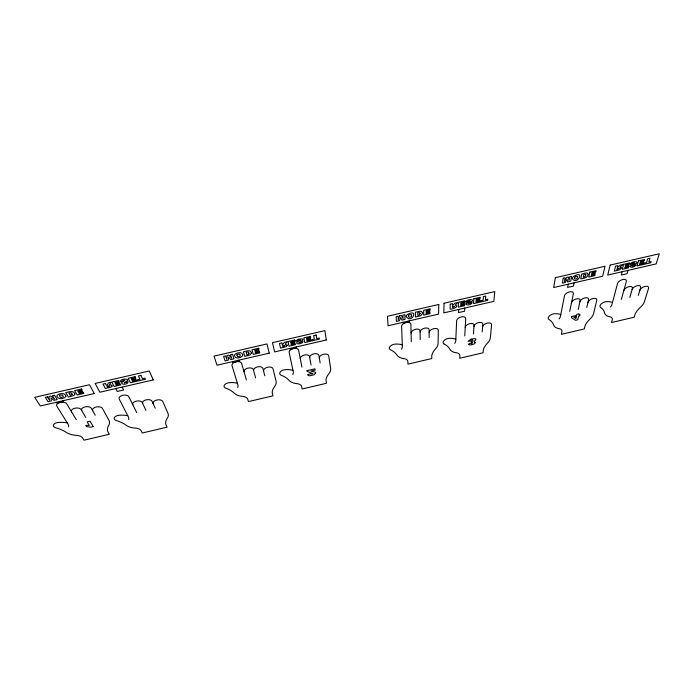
<?xml version="1.0" encoding="UTF-8"?>
<svg xmlns="http://www.w3.org/2000/svg" width="694" height="694" viewBox="0 0 694 694"><rect width="100%" height="100%" fill="white"/><g stroke="black" fill="none" stroke-linecap="round" stroke-linejoin="round"><path stroke-width="1.04" d="M429.118 337.527L429.144 329.902A4.693 2.646 -19.4 0 0 424.624 328.184A4.693 2.646 -19.4 0 0 420.122 331.992M458.717 309.446L458.569 312.612L464.581 311.224L464.754 308.049M464.746 335.948L465.726 318.711A4.754 2.672 -21 0 0 461.328 316.924A4.754 2.672 -21 0 0 456.635 320.81L455.776 340.502A11.685 6.402 -19.9 0 1 454.752 343.374M473.464 333.918L474.063 325.365A4.632 2.559 -21.1 0 0 469.821 323.656A4.632 2.559 -21.1 0 0 465.232 327.421M482.2 331.879L482.824 324.306A4.641 2.55 -21.4 0 0 478.617 322.589A4.641 2.55 -21.4 0 0 473.993 326.362M568.23 284.176L567.588 287.429L573.47 286.067L574.129 282.814M569.687 311.459L573.357 293.762A4.797 2.559 -24.8 0 0 569.496 291.879A4.797 2.559 -24.8 0 0 564.456 295.826L560.518 316.03A11.755 6.177 -23.6 0 1 559.086 318.971M578.232 309.463L580.158 300.684A4.676 2.455 -24.8 0 0 576.428 298.888A4.676 2.455 -24.8 0 0 571.5 302.697M586.794 307.459L588.59 299.695A4.693 2.455 -25 0 0 584.895 297.882A4.693 2.455 -25 0 0 579.932 301.708M622.119 271.744L621.243 275.032L627.055 273.688L627.966 270.4M621.373 299.392L626.344 281.478A4.841 2.507 -26.4 0 0 622.735 279.552A4.841 2.507 -26.4 0 0 617.53 283.525L612.099 303.981A11.833 6.046 -25.2 0 1 610.477 306.956M629.831 297.422L632.399 288.539A4.711 2.403 -26.3 0 0 628.92 286.691A4.711 2.403 -26.3 0 0 623.828 290.526M638.307 295.444L640.666 287.576A4.728 2.394 -26.5 0 0 637.222 285.728A4.728 2.394 -26.5 0 0 632.095 289.572M56.396 402.268L56.925 403.127L63.423 401.626L62.902 400.768M76.271 419.653L66.719 403.839A5.214 2.811 -4.6 0 0 60.17 402.373A5.214 2.811 -4.6 0 0 56.821 406.129L68.055 424.164A12.848 6.706 -4.8 0 1 68.585 426.836M85.752 417.45L81.163 409.607A5.049 2.707 -5.2 0 0 74.865 408.211A5.049 2.707 -5.2 0 0 71.551 411.837M95.252 415.238L91.304 408.289A5.04 2.715 -5.6 0 0 85.05 406.884A5.04 2.715 -5.6 0 0 81.692 410.518M115.768 388.571L117.234 391.468L123.645 389.985L122.205 387.087M136.657 412.522L128.884 396.777A5.04 2.776 -6.8 0 0 122.734 395.302A5.04 2.776 -6.8 0 0 119.203 399.015L128.399 416.99A12.423 6.61 -6.9 0 1 128.668 419.644M145.94 410.362L142.218 402.546A4.884 2.663 -7.4 0 0 136.302 401.141A4.884 2.663 -7.4 0 0 132.814 404.732M155.239 408.193L152.055 401.271A4.875 2.672 -7.8 0 0 146.182 399.857A4.875 2.672 -7.8 0 0 142.652 403.457M232.568 361.626L232.837 362.52L239.126 361.071L238.866 360.169M246.431 380.052L241.59 363.43A4.919 2.837 -11.2 0 0 235.986 361.8A4.919 2.837 -11.2 0 0 232.013 365.643L237.834 384.606A12.136 6.767 -10.8 0 1 237.66 387.399M255.609 377.909L253.345 369.668A4.78 2.724 -11.7 0 0 247.94 368.115A4.78 2.724 -11.7 0 0 244.036 371.828M264.813 375.766L262.913 368.471A4.78 2.724 -12.1 0 0 257.552 366.9A4.78 2.724 -12.1 0 0 253.605 370.631M290.023 348.371L290.213 349.282L296.433 347.841L296.251 346.931M301.959 367.126L298.628 350.244A4.867 2.828 -13.7 0 0 293.319 348.562A4.867 2.828 -13.7 0 0 289.155 352.439L293.25 371.698A11.989 6.749 -13.1 0 1 292.851 374.526M311.051 365.009L309.524 356.638A4.728 2.707 -14.2 0 0 304.414 355.033A4.728 2.707 -14.2 0 0 300.311 358.781M320.151 362.893L318.91 355.475A4.728 2.707 -14.6 0 0 313.835 353.862A4.728 2.707 -14.6 0 0 309.697 357.61M403.084 322.276L403.119 323.222L409.208 321.816L409.182 320.871M411.299 341.674L410.891 324.306A4.806 2.767 -18.8 0 0 406.163 322.519A4.806 2.767 -18.8 0 0 401.609 326.449L402.355 346.271A11.824 6.628 -17.8 0 1 401.531 349.177M420.2 339.6L420.113 330.995A4.685 2.655 -19 0 0 415.559 329.286A4.685 2.655 -19 0 0 411.1 333.085M92.684 410.718A5.11 2.759 -6 0 1 96.145 407.014A5.11 2.759 -6 0 1 102.469 408.445L108.958 420.295A16.136 8.51 -6.1 0 1 108.715 425.335A24.394 12.839 -7.5 0 0 107.622 431.26L109.314 434.271L84 440.213L82.517 437.801A9.005 4.624 -5.7 0 0 76.982 435.381A17.567 9.222 -5.7 0 1 66.277 432.379A37.224 18.833 -4.6 0 0 55.659 427.756A5.361 2.811 -4.9 0 1 53.559 424.771A5.361 2.811 -4.9 0 1 58.522 422.438A18.738 9.716 -5.1 0 1 67.266 422.889M153.166 403.691A4.953 2.715 -8.2 0 1 156.809 400.022A4.953 2.715 -8.2 0 1 162.743 401.462L167.948 413.26A15.641 8.38 -8.2 0 1 167.28 418.274A23.726 12.613 -9.6 0 0 165.719 424.173L167.081 427.166L142.287 433.004L141.082 430.601A8.727 4.554 -7.7 0 0 135.972 428.172A17.02 9.083 -7.7 0 1 125.97 425.162A36.001 18.591 -6.4 0 0 116.202 420.521A5.188 2.767 -6.9 0 1 114.449 417.545A5.188 2.767 -6.9 0 1 119.411 415.238A18.139 9.577 -7 0 1 127.748 415.715M263.581 371.021A4.867 2.767 -12.6 0 1 267.641 367.23A4.867 2.767 -12.6 0 1 273.054 368.818L276.082 381.266A15.346 8.536 -12.3 0 1 274.633 386.515A23.362 12.804 -13.7 0 0 272.187 392.674L272.994 395.832L248.443 401.6L247.689 399.059A8.545 4.65 -11.4 0 0 243.23 396.439A16.673 9.274 -11.8 0 1 234.199 393.134A35.09 19.068 -10 0 0 225.654 388.137A5.066 2.837 -10.9 0 1 224.474 384.988A5.066 2.837 -10.9 0 1 229.567 382.646A17.723 9.803 -10.9 0 1 237.426 383.262M319.344 358.069A4.815 2.75 -15 0 1 323.595 354.244A4.815 2.75 -15 0 1 328.722 355.892L330.648 368.523A15.19 8.493 -14.6 0 1 328.809 373.84A23.188 12.709 -15.8 0 0 325.928 380.069L326.449 383.279L302.15 388.987L301.63 386.402A8.449 4.632 -13.6 0 0 297.509 383.721A16.491 9.222 -14.1 0 1 289.016 380.321A34.622 19.033 -12.2 0 0 281.131 375.211A5.005 2.819 -13.3 0 1 280.246 372.01A5.005 2.819 -13.3 0 1 285.39 369.659A17.506 9.768 -13.2 0 1 292.955 370.336M429.135 332.565A4.78 2.681 -19.7 0 1 433.759 328.687A4.78 2.681 -19.7 0 1 438.313 330.431L438.096 343.435A15.051 8.311 -19.1 0 1 435.511 348.874A23.049 12.397 -20 0 0 431.798 355.241L431.772 358.546L407.951 364.142L407.872 361.479A8.345 4.554 -17.9 0 0 404.428 358.677A16.318 9.039 -18.6 0 1 396.977 355.094A34.041 18.773 -16.6 0 0 390.384 349.75A4.945 2.776 -18 0 1 390.063 346.453A4.945 2.776 -18 0 1 395.285 344.094A17.272 9.595 -17.7 0 1 402.303 344.866M482.608 326.952A4.737 2.585 -21.7 0 1 487.353 323.109A4.737 2.585 -21.7 0 1 491.595 324.853L490.363 337.761A14.904 8.024 -21 0 1 487.448 343.166A22.859 11.963 -21.7 0 0 483.371 349.481L483.085 352.769L459.74 358.269L459.87 355.623A8.25 4.407 -19.8 0 0 456.782 352.83A16.144 8.736 -20.5 0 1 449.903 349.247A33.59 18.183 -18.6 0 0 443.987 343.92M455.837 339.106A17.072 9.282 -19.7 0 0 449.148 338.325A4.884 2.681 -20 0 0 443.952 340.641A4.884 2.681 -20 0 0 444.004 343.912M639.842 290.326A4.823 2.42 -26.6 0 1 645.09 286.414A4.823 2.42 -26.6 0 1 648.56 288.296L644.396 301.699A15.147 7.547 -25.9 0 1 640.449 307.269A23.284 11.234 -26.1 0 0 635.227 313.783L634.195 317.193L611.518 322.537L612.264 319.787A8.345 4.164 -24.8 0 0 610.104 316.828A16.378 8.224 -25.6 0 1 604.656 312.985A33.833 17.263 -24 0 0 600.501 307.338A4.945 2.524 -25.3 0 1 601.238 303.937A4.945 2.524 -25.3 0 1 606.547 301.604A17.272 8.77 -25 0 1 612.481 302.523M587.965 302.411A4.789 2.481 -25.2 0 1 593.04 298.515A4.789 2.481 -25.2 0 1 596.771 300.355L593.561 313.601A15.025 7.721 -24.4 0 1 589.952 319.119A23.093 11.494 -24.8 0 0 585.103 325.564L584.313 328.939L561.42 334.326L561.966 331.619A8.293 4.251 -23.3 0 0 559.503 328.713A16.266 8.406 -24.1 0 1 553.586 324.948A33.668 17.61 -22.4 0 0 548.859 319.413A4.91 2.585 -23.8 0 1 549.336 316.048A4.91 2.585 -23.8 0 1 554.61 313.714A17.159 8.953 -23.4 0 1 560.795 314.599M248.981 353.289L248.573 354.209L246.891 354.764L246.188 352.257L248.235 352.032L248.981 353.289M429.733 310.955L429.733 311.936L426.055 312.786L426.064 313.541L430.011 312.63L430.011 313.653L423.704 315.102L423.678 310.313L430.15 308.821L430.141 309.914L426.055 310.86L426.055 311.806L429.733 310.955M287.307 345.204L286.24 346.67L280.515 348.11L279.474 343.487L281.92 342.923L282.337 344.805L284.479 342.333L287.229 341.7L285.13 344.337L287.307 345.204M236.914 355.076L237.478 356.464A1.483 0.868 -11.2 0 0 238.311 356.699L239.664 356.395A1.483 0.868 -11.3 0 0 240.28 355.831L239.812 354.166L237.591 354.252A1.466 0.859 -11.2 0 0 236.992 354.825L236.914 355.076M438.755 304.466L438.591 314.087L388.033 325.755L387.486 316.247L438.755 304.466M444.065 303.252L443.83 312.881L493.85 301.343L494.779 291.593L444.065 303.252M619.057 268.517L616.853 269.645L617.113 268.63L619.057 268.517M450.25 304.198L450.085 309.021C451.681 310.071 460.33 305.993 455.203 305.178L457.754 302.471L455.091 303.087L452.54 305.62L452.618 303.66L450.25 304.198M452.514 306.531L452.471 307.511L454.631 306.54L452.514 306.531M72.28 394.279L70.302 395.441L68.888 393.056L71.074 392.813L72.28 394.279M458.5 302.306L458.283 307.138L464.546 305.69L464.607 304.666L460.677 305.568L460.712 304.805L464.364 303.963L464.416 302.974L460.764 303.816L460.807 302.862L464.867 301.925L464.928 300.823L458.5 302.306M406.172 316.343C411.36 324.974 419.618 307.702 407.239 314.608A3.696 2.151 -19.1 0 0 406.268 315.952L406.172 316.343M408.54 315.857L408.792 317.002A1.457 0.85 -19.1 0 0 409.495 317.262L410.813 316.958A1.449 0.841 -19.1 0 0 411.507 316.386L411.481 314.651L409.434 314.703A1.431 0.833 -19.2 0 0 408.749 315.284L408.54 315.857M59.502 395.675L60.447 397.246A1.579 0.859 -4.4 0 0 61.428 397.454L62.824 397.133A1.57 0.859 -4.4 0 0 63.354 396.586L62.417 394.999L60.014 395.12A1.553 0.85 -4.3 0 0 59.502 395.675M420.078 313.541L419.697 314.668L417.797 315.388L417.753 312.768L419.679 312.578L420.078 313.541M251.454 352.882L250.04 354.955L244.739 356.352L243.447 351.771C245.624 351.407 250.829 349.065 251.454 352.882M629.909 266.288C630.777 268.439 635.157 266.687 636.06 264.848L631.974 266.088L636.676 263.217A2.585 1.353 -27.3 0 0 636.728 262.002C634.55 261.118 631.297 262.193 630.178 264.371L632.512 263.625A1.232 0.642 -27.3 0 1 633.249 263.026L634.715 263.104L629.909 266.288M125.866 382.29C121.892 384.346 126.273 381.726 127.757 380.381A2.681 1.509 -6.5 0 0 126.863 379.323C124.833 378.863 120.418 378.976 120.331 381.735L122.734 380.954A1.275 0.72 -6.5 0 1 123.202 380.399C127.488 379.748 122.456 381.691 121.441 382.888C122.239 385.309 127.974 384.311 128.251 381.821L125.866 382.29M473.863 298.767L473.542 303.616L479.788 302.176L479.866 301.144L475.954 302.046L476.006 301.283L479.641 300.441L479.719 299.452L476.075 300.294L476.145 299.331L480.187 298.403L480.274 297.292L473.863 298.767M295.861 340.98L298.212 340.572A1.223 0.72 -14 0 1 298.776 339.991L300.554 340.017L296.737 342.298L296.971 343.686L298.975 343.886L302.298 342.827L303.035 341.561L298.75 342.706L302.931 340.051A2.559 1.509 -14.1 0 0 302.367 338.941L298.247 339.114L295.861 340.98M315.623 372.904L314.156 374.751L309.732 375.775A2.828 1.579 -14.3 0 1 307.963 375.142L307.624 374.613L310.348 373.849C317.323 374.066 307.72 372.522 306.67 370.743L314.972 368.809L315.197 370.084L310.886 371.09L314.92 372.053L315.623 372.904M480.716 300.788L480.63 301.985L487.709 300.355L487.804 299.157L485.427 299.704L485.739 296.034L483.388 296.581L483.102 300.242L480.716 300.788M284.852 345.647L282.744 346.618L282.536 345.681L284.852 345.647M422.455 313.02C422.23 316.351 417.745 316.299 415.446 317.011L415.368 312.222C417.163 312.1 422.082 309.576 422.455 313.02M572.324 278.494C576.619 286.24 585.892 269.576 573.825 276.281A3.739 2.03 -25.6 0 0 572.611 277.661L572.324 278.494M621.338 267.893L619.733 269.81L614.311 271.172L615.595 266.166L617.886 265.637L617.356 267.684L620.289 265.091L622.865 264.492L619.898 267.259L621.338 267.893M74.891 394.01L73.79 395.571L68.359 397.011L65.765 392.639C68.376 392.032 73.876 389.933 74.891 394.01M227.198 355.51L226.738 359.353L225.645 355.866L223.633 356.326L225.064 360.889L228.283 360.151L228.673 357.089L230.755 359.579L233.965 358.841L232.585 354.27L230.573 354.729L231.64 358.217L229.02 355.085L227.198 355.51M588.191 274.182C588.018 277.826 583.472 278.372 580.757 278.91L581.815 273.939C583.437 274.043 587.419 271.51 588.191 274.182M574.623 277.956L574.675 278.797A1.475 0.798 -25.6 0 0 575.257 279.075L576.532 278.788A1.466 0.798 -25.6 0 0 577.304 278.199L577.686 276.394L575.803 276.42A1.449 0.789 -25.6 0 0 575.04 277.01L574.623 277.956M242.839 354.955C242.154 358.208 234.867 359.518 234.451 355.502A3.782 2.212 -11.2 0 1 235.171 354.2C237.174 352.639 242.232 351.424 242.839 354.955M585.883 274.867L585.189 276.542L583.281 277.262L583.871 274.546L585.432 274.286L585.883 274.867M555.4 277.661L553.647 287.542L602.618 276.247L605.047 266.253L555.4 277.661M563.242 278.207L562.314 283.161L565.324 282.467L567.076 279.188L567.64 281.929L570.65 281.235L571.648 276.273L569.757 276.715L569.011 280.497L568.299 277.045L566.59 277.435L564.413 281.556L565.133 277.774L563.242 278.207M465.926 303.798L465.934 304.414C467.73 305.646 471.295 304.683 472.215 302.593L468.034 303.712L472.484 301.023A2.533 1.449 -21.7 0 0 472.232 299.851C470.072 299.105 466.559 299.843 465.691 302.237L468.051 301.482A1.206 0.694 -21.7 0 1 468.702 300.892L470.315 300.936L465.926 303.798M571.856 316.507L571.57 317.852L575.517 320.281L577.772 319.752L578.57 316.143L579.742 315.874L580.019 314.599L578.848 314.868L579.1 313.757L576.827 314.287L576.584 315.397L571.856 316.507M576.306 316.672L575.907 318.529L573.808 317.253L576.306 316.672M589.865 272.083L588.755 277.062L594.862 275.657L595.105 274.598L591.279 275.483L591.453 274.694L595.01 273.87L595.252 272.855L591.687 273.67L591.913 272.69L595.868 271.779L596.129 270.643L589.865 272.083M475.243 342.446C474.791 345.855 464.13 345.265 470.541 343.261L471.642 343.756L472.588 342.723A1.258 0.677 -20.8 0 0 471.486 342.567L471.087 341.561C474.852 341.7 472.224 337.874 470.697 340.91L468.068 341.318L471.035 339.071L475.052 338.637A3.331 1.796 -20.9 0 1 475.919 339.782L473.976 341.561L475.243 342.446M610.182 265.073L607.692 275.076L656.16 263.894L659.3 253.787L610.182 265.073M65.973 396.187C64.542 399.154 58.209 399.883 56.899 396.369A4.008 2.195 -4.3 0 1 57.35 395.112C59.649 393.29 65.158 392.422 65.973 396.187M623.594 264.327L622.249 269.341L628.322 267.945L628.617 266.878L624.808 267.754L625.025 266.956L628.556 266.149L628.842 265.117L625.303 265.932L625.572 264.943L629.501 264.041L629.814 262.896L623.594 264.327M638.471 260.901L637.031 265.932L643.086 264.544L643.399 263.468L639.608 264.345L639.833 263.547L643.355 262.74L643.659 261.707L640.128 262.523L640.415 261.525L644.336 260.623L644.674 259.478L638.471 260.901M112.116 385.994L111.213 387.009L105.332 388.484L103.016 384.077L105.54 383.496C105.887 386.558 108.195 384.866 108.186 382.888L111.031 382.229L109.409 384.797L111.396 385.014L112.116 385.994M644.258 263.113L643.893 264.353L650.755 262.774L651.128 261.534L648.829 262.063L649.966 258.263L647.702 258.784L646.565 262.584L644.258 263.113M399.64 315.839L398.295 319.83L398.139 316.186L396.187 316.638L396.404 321.4L399.518 320.68L400.603 317.514L401.913 320.125L405.018 319.413L404.862 314.642L402.91 315.093L403.041 318.737L401.41 315.432L399.64 315.839M109.47 386.254L107.379 387.018L106.919 386.124L108.923 385.786L109.47 386.254M93.204 426.593L90.836 427.148L86.481 426.576L85.77 425.379L89.24 425.439L87.175 421.926L90.09 421.249L93.204 426.593M47.366 396.873L45.284 397.358L48.033 401.696L51.356 400.924L50.992 398L53.906 400.343L57.22 399.571L54.548 395.224L52.466 395.701L54.522 399.024L50.862 396.074L48.97 396.508L49.456 400.195L47.366 396.873M81.554 389.013L74.64 390.601L77.173 394.981L83.905 393.429L83.375 392.492L79.159 393.463L78.76 392.769L82.681 391.867L82.178 390.974L78.249 391.876L77.754 391.017L82.118 390.011L81.554 389.013M118.691 380.468L111.829 382.047L114.085 386.471L120.773 384.927L120.305 383.99L116.106 384.953L115.759 384.25L119.646 383.357L119.203 382.455L115.299 383.348L114.857 382.472L119.186 381.474L118.691 380.468M135.07 376.703L128.234 378.273L130.359 382.715L137.03 381.18L136.588 380.234L132.407 381.197L132.077 380.494L135.955 379.601L135.53 378.69L131.643 379.583L131.227 378.707L135.547 377.718L135.07 376.703M140.908 375.359L138.401 375.931L139.954 379.297L137.412 379.878L137.924 380.971L145.48 379.236L144.985 378.135L142.444 378.724L140.908 375.359M258.715 348.258L252.026 349.793L253.267 354.391L259.782 352.89L259.53 351.91L255.444 352.856L255.253 352.127L259.044 351.251L258.801 350.314L255.002 351.19L254.759 350.279L258.983 349.308L258.715 348.258M294.638 339.991L288.001 341.517L288.982 346.159L295.453 344.666L295.254 343.677L291.202 344.614L291.046 343.877L294.811 343.01L294.629 342.064L290.855 342.931L290.665 342.021L294.855 341.049L294.638 339.991M310.487 336.347L303.877 337.874L304.735 342.524L311.19 341.04L311.016 340.051L306.974 340.98L306.835 340.242L310.6 339.375L310.426 338.429L306.67 339.297L306.496 338.368L310.678 337.414L310.487 336.347M316.134 335.046L313.714 335.61L314.313 339.123L311.858 339.696L312.057 340.841L319.37 339.158L319.179 338.004L316.724 338.568L316.134 335.046M94.289 393.524L40.33 405.973L34.7 397.324L89.465 384.736L94.289 393.524M153.244 379.922L99.875 392.24L95.139 383.435L149.297 370.986L153.244 379.922M269.237 353.159L217.022 365.209L214.012 356.117L266.99 343.938L269.237 353.159M326.293 339.999L274.642 351.919L272.473 342.68L324.87 330.639L326.293 339.999"/></g></svg>
